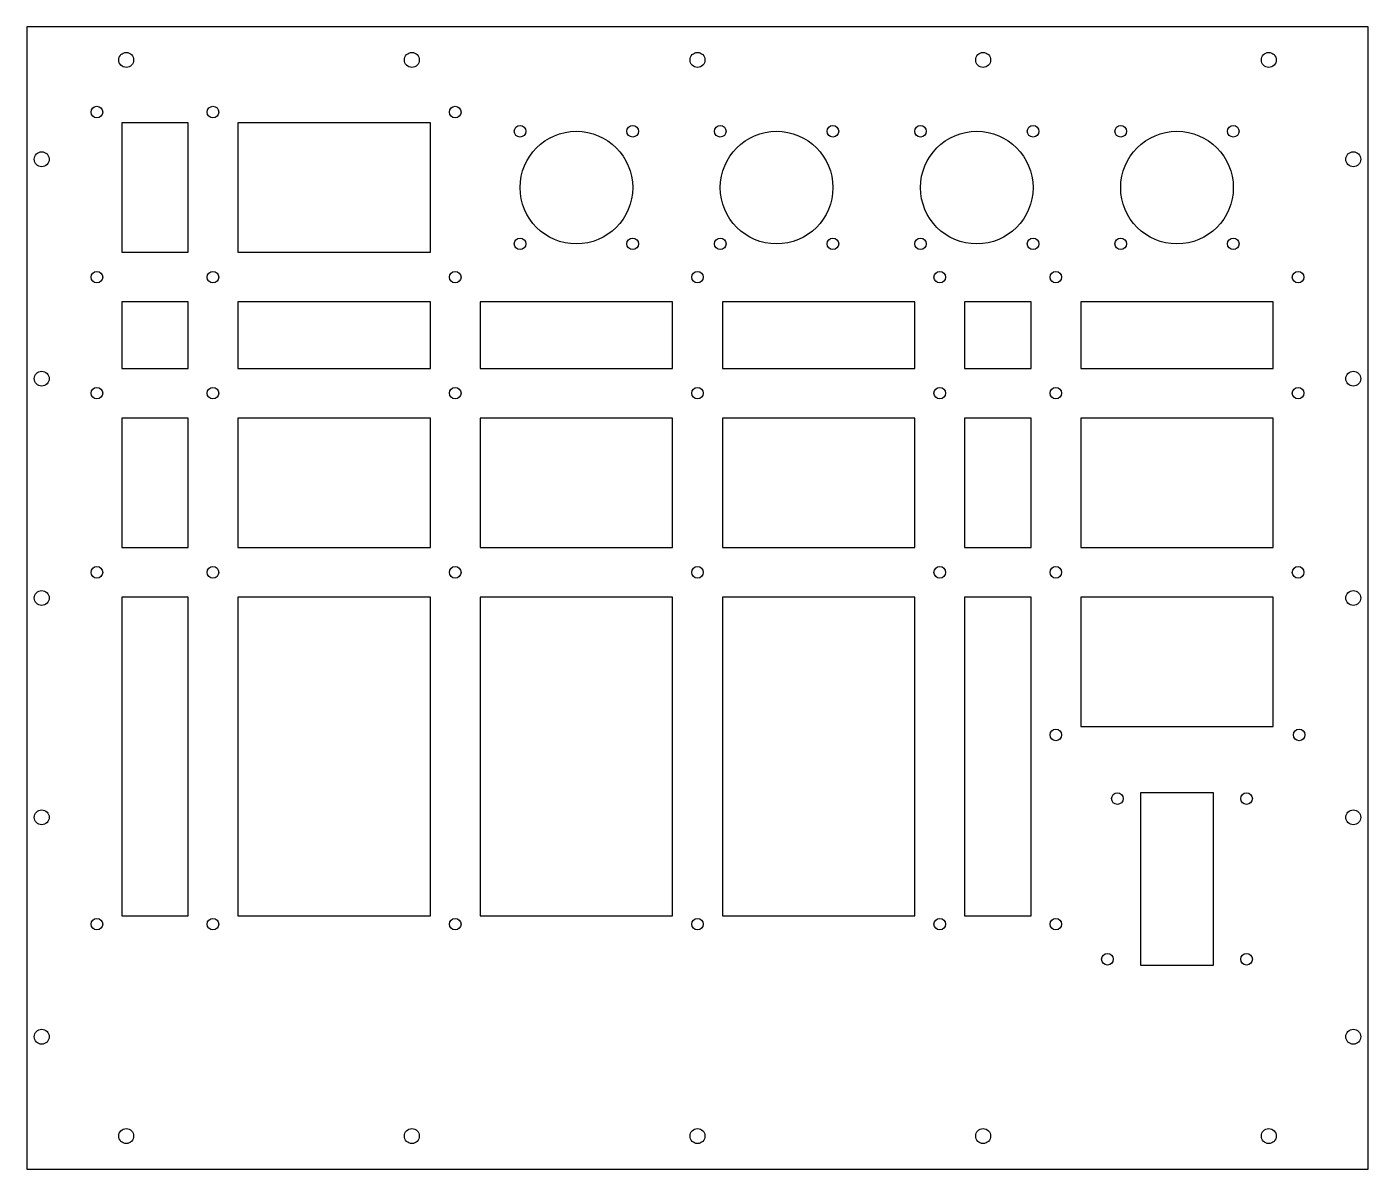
# Model space of a CAD drawing. Header units: millimetres. Extents: x 0 to 405, y 0 to 345.
import ezdxf

# ---------------------------------------------------------------- set-up
doc = ezdxf.new("R2010")
doc.units = ezdxf.units.MM
doc.layers.add('View', color=7, linetype='CONTINUOUS')

msp = doc.modelspace()

# ---------------------------------------------------------------- linework, layer by layer
at = {"layer": 'View'}
for p, q in [((0, 345), (0, 0)), ((405, 345), (0, 345)), ((405, 0), (405, 345)), ((48.7, 316), (28.65, 316)), ((28.65, 316), (28.65, 276.9)), ((48.7, 276.9), (48.7, 316)), ((63.7, 316), (63.7, 276.9)), ((121.85, 316), (63.7, 316)), ((121.85, 276.9), (121.85, 316)), ((28.65, 276.9), (48.7, 276.9)), ((63.7, 276.9), (121.85, 276.9)), ((48.7, 261.9), (28.65, 261.9)), ((28.65, 261.9), (28.65, 241.85)), ((48.7, 241.85), (48.7, 261.9)), ((63.7, 261.9), (63.7, 241.85)), ((121.85, 261.9), (63.7, 261.9)), ((121.85, 241.85), (121.85, 261.9)), ((136.85, 261.9), (136.85, 241.85)), ((195, 261.9), (136.85, 261.9)), ((195, 241.85), (195, 261.9)), ((210, 261.9), (210, 241.85)), ((268.15, 261.9), (210, 261.9)), ((268.15, 241.85), (268.15, 261.9)), ((303.2, 261.9), (283.15, 261.9)), ((283.15, 261.9), (283.15, 241.85)), ((303.2, 241.85), (303.2, 261.9)), ((318.2, 261.9), (318.2, 241.85)), ((376.35, 261.9), (318.2, 261.9)), ((376.35, 241.85), (376.35, 261.9)), ((28.65, 241.85), (48.7, 241.85)), ((63.7, 241.85), (121.85, 241.85)), ((136.85, 241.85), (195, 241.85)), ((210, 241.85), (268.15, 241.85)), ((283.15, 241.85), (303.2, 241.85)), ((318.2, 241.85), (376.35, 241.85)), ((48.7, 226.85), (28.65, 226.85)), ((28.65, 226.85), (28.65, 187.75)), ((48.7, 187.75), (48.7, 226.85)), ((63.7, 226.85), (63.7, 187.75)), ((121.85, 226.85), (63.7, 226.85)), ((121.85, 187.75), (121.85, 226.85)), ((136.85, 226.85), (136.85, 187.75)), ((195, 226.85), (136.85, 226.85)), ((195, 187.75), (195, 226.85)), ((210, 226.85), (210, 187.75)), ((268.15, 226.85), (210, 226.85)), ((268.15, 187.75), (268.15, 226.85)), ((303.2, 226.85), (283.15, 226.85)), ((283.15, 226.85), (283.15, 187.75)), ((303.2, 187.75), (303.2, 226.85)), ((318.2, 226.85), (318.2, 187.75)), ((376.35, 226.85), (318.2, 226.85)), ((376.35, 187.75), (376.35, 226.85)), ((28.65, 187.75), (48.7, 187.75)), ((63.7, 187.75), (121.85, 187.75)), ((136.85, 187.75), (195, 187.75)), ((210, 187.75), (268.15, 187.75)), ((283.15, 187.75), (303.2, 187.75)), ((318.2, 187.75), (376.35, 187.75)), ((48.7, 172.75), (28.65, 172.75)), ((28.65, 172.75), (28.65, 76.5)), ((48.7, 76.5), (48.7, 172.75)), ((121.85, 172.75), (63.7, 172.75)), ((63.7, 172.75), (63.7, 76.5)), ((121.85, 76.5), (121.85, 172.75)), ((195, 172.75), (136.85, 172.75)), ((136.85, 172.75), (136.85, 76.5)), ((195, 76.5), (195, 172.75)), ((268.15, 172.75), (210, 172.75)), ((210, 172.75), (210, 76.5)), ((268.15, 76.5), (268.15, 172.75)), ((303.2, 172.75), (283.15, 172.75)), ((283.15, 172.75), (283.15, 76.5)), ((303.2, 76.5), (303.2, 172.75)), ((318.2, 172.75), (318.2, 133.65)), ((376.35, 172.75), (318.2, 172.75)), ((376.35, 133.65), (376.35, 172.75)), ((318.2, 133.65), (376.35, 133.65)), ((336.275, 113.65), (336.275, 61.65)), ((358.275, 113.65), (336.275, 113.65)), ((358.275, 61.65), (358.275, 113.65)), ((28.65, 76.5), (48.7, 76.5)), ((63.7, 76.5), (121.85, 76.5)), ((136.85, 76.5), (195, 76.5)), ((210, 76.5), (268.15, 76.5)), ((283.15, 76.5), (303.2, 76.5)), ((336.275, 61.65), (358.275, 61.65)), ((0, 0), (405, 0))]:
    msp.add_line(p, q, dxfattribs=at)
for centre, radius in [((30, 335), 2.25), ((116.25, 335), 2.25), ((202.5, 335), 2.25), ((288.75, 335), 2.25), ((375, 335), 2.25), ((21.15, 319.25), 1.75), ((56.2, 319.25), 1.75), ((129.35, 319.25), 1.75), ((148.925, 313.45), 1.75), ((165.925, 296.45), 17), ((182.925, 313.45), 1.75), ((209.375, 313.45), 1.75), ((226.375, 296.45), 17), ((243.375, 313.45), 1.75), ((269.825, 313.45), 1.75), ((286.825, 296.45), 17), ((303.825, 313.45), 1.75), ((330.275, 313.45), 1.75), ((347.275, 296.45), 17), ((364.275, 313.45), 1.75), ((4.5, 305), 2.25), ((400.5, 305), 2.25), ((148.925, 279.45), 1.75), ((182.925, 279.45), 1.75), ((209.375, 279.45), 1.75), ((243.375, 279.45), 1.75), ((269.825, 279.45), 1.75), ((303.825, 279.45), 1.75), ((330.275, 279.45), 1.75), ((364.275, 279.45), 1.75), ((21.15, 269.4), 1.75), ((56.2, 269.4), 1.75), ((129.35, 269.4), 1.75), ((202.5, 269.4), 1.75), ((275.65, 269.4), 1.75), ((310.7, 269.4), 1.75), ((383.85, 269.4), 1.75), ((4.5, 238.75), 2.25), ((400.5, 238.75), 2.25), ((21.15, 234.35), 1.75), ((56.2, 234.35), 1.75), ((129.35, 234.35), 1.75), ((202.5, 234.35), 1.75), ((275.65, 234.35), 1.75), ((310.7, 234.35), 1.75), ((383.85, 234.35), 1.75), ((21.15, 180.25), 1.75), ((56.2, 180.25), 1.75), ((129.35, 180.25), 1.75), ((202.5, 180.25), 1.75), ((275.65, 180.25), 1.75), ((310.7, 180.25), 1.75), ((383.85, 180.25), 1.75), ((4.5, 172.5), 2.25), ((400.5, 172.5), 2.25), ((310.7, 131.15), 1.75), ((384.17, 131.15), 1.75), ((329.265, 111.9), 1.75), ((368.275, 111.9), 1.75), ((4.5, 106.25), 2.25), ((400.5, 106.25), 2.25), ((21.15, 74), 1.75), ((56.2, 74), 1.75), ((129.35, 74), 1.75), ((202.5, 74), 1.75), ((275.65, 74), 1.75), ((310.7, 74), 1.75), ((326.275, 63.4), 1.75), ((368.275, 63.4), 1.75), ((4.5, 40), 2.25), ((400.5, 40), 2.25), ((30, 10), 2.25), ((116.25, 10), 2.25), ((202.5, 10), 2.25), ((288.75, 10), 2.25), ((375, 10), 2.25)]:
    msp.add_circle(centre, radius, dxfattribs=at)

doc.saveas('drawing.dxf')
